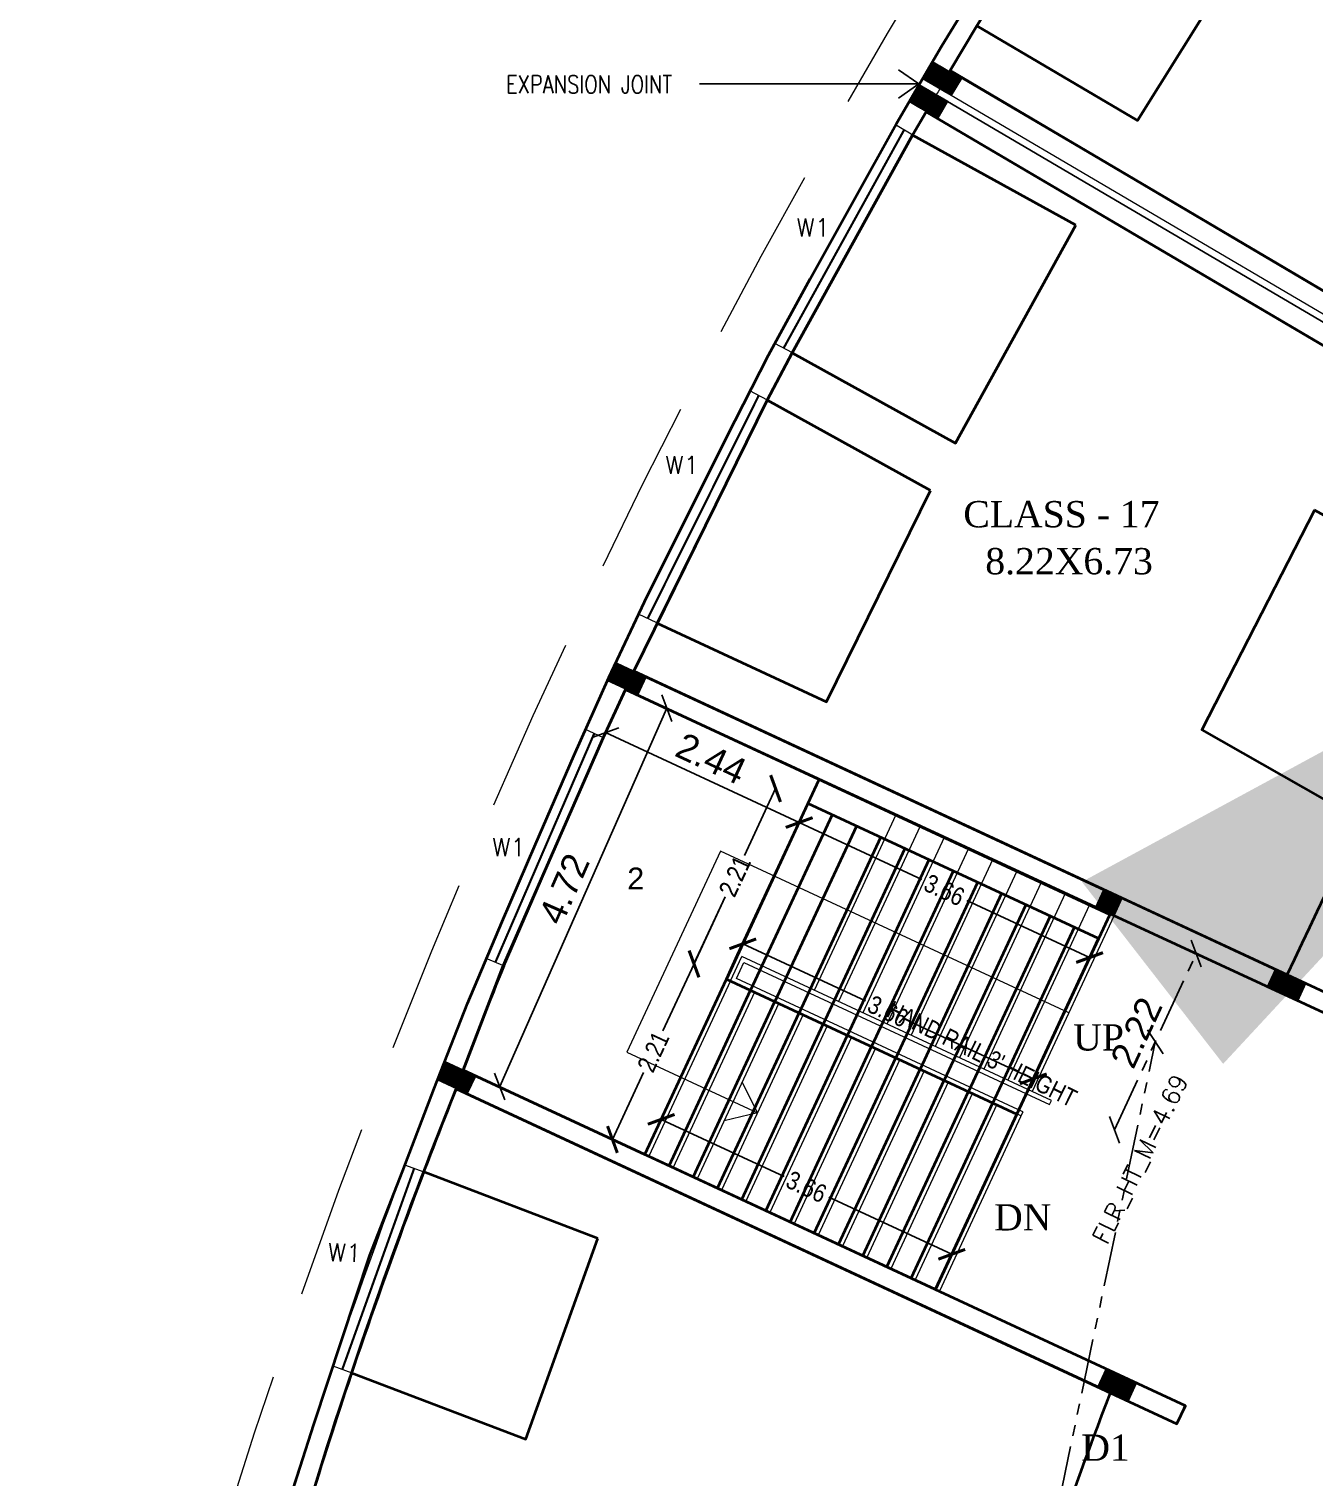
# Model space of a CAD drawing. Header units: metres. Extents: x 43 to 977, y 102 to 459.
# Drawn here: x 759.6 to 774.27, y 191.23 to 207.76 of the extents above; entities that cross this region are included whole.
import ezdxf

# ---------------------------------------------------------------- set-up
doc = ezdxf.new("R2010")
doc.units = ezdxf.units.M
doc.header["$MEASUREMENT"] = 0
doc.header["$PDMODE"] = 3
doc.linetypes.add('HIDDEN', pattern=[0.375, 0.25, -0.125])
doc.linetypes.add('PHANTOM2', pattern=[1.25, 0.625, -0.125, 0.125, -0.125, 0.125, -0.125])
doc.layers.get('0').update_dxf_attribs({"lineweight": 0})
doc.layers.get('Defpoints').update_dxf_attribs({"lineweight": 0})
for name, color, linetype, lineweight in [('BLK_1_FLR_3_BLT_UP_AREA', 4, 'Continuous', 35), ('BLK_1_FLR_3_CARPET_AREA', 10, 'Continuous', 35), ('BLK_1_FLR_3_EXIT_WIDTH_STAIR', 4, 'Continuous', 30), ('BLK_1_FLR_3_REGULAR_ROOM_14', 7, 'Continuous', 35), ('BLK_1_FLR_3_REGULAR_ROOM_15', 7, 'Continuous', 35), ('BLK_1_FLR_3_REGULAR_ROOM_16', 7, 'Continuous', 35), ('BLK_1_FLR_3_ROOM_15_LIGHT_VENTILATION_2', 6, 'Continuous', 35), ('BLK_1_FLR_3_ROOM_16_LIGHT_VENTILATION_1', 6, 'Continuous', 35), ('BLK_1_FLR_3_ROOM_16_LIGHT_VENTILATION_2', 6, 'Continuous', 35), ('BLK_1_FLR_3_ROOM_16_LIGHT_VENTILATION_3', 6, 'Continuous', 35), ('BLK_1_FLR_3_ROOM_17_LIGHT_VENTILATION_1', 6, 'Continuous', 35), ('BLK_1_FLR_3_STAIR_2', 4, 'Continuous', 35), ('BLK_1_FLR_3_STAIR_2_FLIGHT_1', 4, 'Continuous', 35), ('BLK_1_FLR_3_STAIR_2_FLIGHT_2', 4, 'Continuous', 35), ('BLK_1_FLR_3_STAIR_2_LANDING_1', 4, 'Continuous', 35), ('Column', 1, 'Continuous', 0), ('DIST_EXIT', 7, 'Continuous', 35), ('fence', 15, 'Continuous', 0), ('HAT', 1, 'Continuous', 0), ('hatch', 7, 'Continuous', 0), ('Layer 1', 7, 'Continuous', 0), ('main wall', 150, 'Continuous', 0), ('RTEXT', 4, 'Continuous', 0), ('Staircase', 140, 'Continuous', 0), ('TE', 9, 'Continuous', 0), ('TEXT', 130, 'Continuous', 0), ('WALL', 7, 'Continuous', 0), ('WIN', 13, 'Continuous', 0)]:
    doc.layers.add(name, color=color, linetype=linetype, lineweight=lineweight)
doc.styles.add('ARIAL', font='arial.ttf')
doc.styles.add('ARIAL NARROW', font='')
doc.styles.add('RTEXT', font='arial.ttf', dxfattribs={"width": 0.8, "height": 8})
doc.styles.get("Standard").update_dxf_attribs({"font": 'romans.shx'})
doc.styles.add('style2', font='romantic.ttf')
doc.styles.add('style4', font='swissek.ttf')
doc.styles.add('visa', font='swissc.ttf')
doc.styles.get('ARIAL NARROW').set_extended_font_data('Lydian BT')
doc.dimstyles.new('Copy of o3 400', dxfattribs={"dimscale": 0.23, "dimtxt": 0.9, "dimasz": 1, "dimexe": 5, "dimexo": 9, "dimgap": 0.23, "dimtad": 0, "dimlfac": 4, "dimzin": 3, "dimdsep": 46, "dimtxsty": 'visa', "dimblk": 'ARCHTICK', "dimcen": 0.09, "dimse1": 1, "dimse2": 1, "dimclrd": 7, "dimclre": 256, "dimclrt": 7, "dimadec": 0, "dimazin": 0, "dimtfac": 0.23, "dimtofl": 0, "dimtmove": 2, "dimatfit": 1, "dimldrblk": 'ARCHTICK', "dimfxl": 0, "dimtolj": 1, "dimtzin": 0, "dimarcsym": 0})
doc.dimstyles.new('Copy(2) of S-2', dxfattribs={"dimtxt": 10.5, "dimasz": 8, "dimexe": 2, "dimexo": 50, "dimgap": 5, "dimtad": 0, "dimtoh": 1, "dimdec": 1, "dimzin": 0, "dimdsep": 46, "dimlunit": 4, "dimtxsty": 'ARIAL NARROW', "dimcen": 0.09, "dimdle": 3, "dimse1": 1, "dimse2": 1, "dimclrd": 7, "dimclre": 13, "dimclrt": 7, "dimadec": 0, "dimazin": 0, "dimtfac": 1, "dimtdec": 1, "dimtofl": 0, "dimtmove": 0, "dimatfit": 3, "dimfxl": 0, "dimtolj": 1, "dimtzin": 0, "dimlwd": 13, "dimarcsym": 0})
doc.dimstyles.new('o3', dxfattribs={"dimscale": 0.23, "dimtxt": 0.9, "dimasz": 1, "dimexe": 5, "dimexo": 9, "dimgap": 0.23, "dimtad": 0, "dimzin": 3, "dimdsep": 46, "dimtxsty": 'visa', "dimblk": 'ARCHTICK', "dimcen": 0.09, "dimse1": 1, "dimse2": 1, "dimclrd": 7, "dimclre": 256, "dimclrt": 7, "dimadec": 0, "dimazin": 0, "dimtfac": 0.23, "dimtofl": 0, "dimtmove": 2, "dimatfit": 1, "dimldrblk": 'ARCHTICK', "dimfxl": 0, "dimtolj": 1, "dimtzin": 0, "dimarcsym": 0})
doc.dimstyles.new('OPEN SPACE', dxfattribs={"dimtxt": 0.3, "dimasz": 0.23, "dimexe": 0.1875, "dimexo": 0.0625, "dimgap": 0.09, "dimtad": 3, "dimzin": 0, "dimdsep": 46, "dimtxsty": 'ARIAL', "dimblk": 'OBLIQUE', "dimcen": 0.09, "dimse1": 1, "dimse2": 1, "dimclrd": 6, "dimclre": 6, "dimclrt": 7, "dimadec": 0, "dimazin": 0, "dimtfac": 0.5, "dimtix": 1, "dimtmove": 0, "dimatfit": 3, "dimfxl": 0, "dimtolj": 1, "dimtzin": 0, "dimarcsym": 0})
pattern_1 = [(110.07730375, (-3028.5540152, -4034.0015474), (-0.002981607753, -0.0010897744311), [])]

# ---------------------------------------------------------------- blocks, each defined once
blk = doc.blocks.new('_ArchTick')
at = {"color": 0, "const_width": 0.15}
blk.add_lwpolyline([(-0.5, -0.5), (0.5, 0.5)], dxfattribs=at)
blk = doc.blocks.new('*D832')
at = {"layer": 'Defpoints', "color": 0, "lineweight": 30, "ltscale": 20}
for p in [(768.619, 199.192), (768.39, 198.699), (771.935, 197.65)]:
    blk.add_point(p, dxfattribs=at)
at = {"layer": 'Layer 1', "color": 1, "lineweight": -2, "ltscale": 20}
for p, q in [((768.39, 198.699), (769.792, 198.047)), ((771.706, 197.157), (770.304, 197.809))]:
    blk.add_line(p, q, dxfattribs=at)
at = {"layer": 'Layer 1', "color": 1, "lineweight": -2, "ltscale": 20, "xscale": 0.23, "yscale": 0.23, "zscale": 0.23}
for p, rotation in [((768.39, 198.699), 155.0692586103524), ((771.706, 197.157), 335.0692586103524)]:
    blk.add_blockref('_ArchTick', p, dxfattribs=dict(at, rotation=rotation))
at = {"layer": 'Layer 1', "color": 1, "lineweight": 80, "ltscale": 20, "insert": (770.048, 197.928), "char_height": 0.207, "attachment_point": 5, "rotation": 335.0693, "style": 'visa'}
blk.add_mtext('\\A1;3.66', dxfattribs=at)
blk = doc.blocks.new('*D833')
at = {"layer": 'Defpoints', "color": 0, "lineweight": 30, "ltscale": 20}
for p in [(768.491, 198.916), (771.807, 197.374), (771.706, 197.158)]:
    blk.add_point(p, dxfattribs=at)
at = {"layer": 'TEXT', "color": 7, "lineweight": -2, "ltscale": 20}
for p, q in [((768.39, 198.699), (769.792, 198.047)), ((771.706, 197.158), (770.304, 197.809))]:
    blk.add_line(p, q, dxfattribs=at)
at = {"layer": 'TEXT', "color": 7, "lineweight": -2, "ltscale": 20, "xscale": 0.23, "yscale": 0.23, "zscale": 0.23}
for p, rotation in [((768.39, 198.699), 155.0718121677471), ((771.706, 197.158), 335.0718121677471)]:
    blk.add_blockref('_ArchTick', p, dxfattribs=dict(at, rotation=rotation))
at = {"layer": 'TEXT', "color": 7, "lineweight": 80, "ltscale": 20, "insert": (770.048, 197.928), "char_height": 0.207, "attachment_point": 5, "rotation": 335.0718, "style": 'visa'}
blk.add_mtext('\\A1;3.66', dxfattribs=at)
blk = doc.blocks.new('*D834')
at = {"layer": 'Defpoints', "color": 0, "lineweight": 30, "ltscale": 20}
for p in [(768.121, 199.087), (768.491, 198.916), (767.559, 196.912)]:
    blk.add_point(p, dxfattribs=at)
at = {"layer": 'TEXT', "color": 7, "lineweight": -2, "ltscale": 20}
for p, q in [((768.121, 199.087), (767.765, 198.322)), ((767.19, 197.084), (767.545, 197.849))]:
    blk.add_line(p, q, dxfattribs=at)
at = {"layer": 'TEXT', "color": 7, "lineweight": -2, "ltscale": 20, "xscale": 0.23, "yscale": 0.23, "zscale": 0.23}
for p, rotation in [((768.121, 199.087), 65.07181216774975), ((767.19, 197.084), 245.0718121677498)]:
    blk.add_blockref('_ArchTick', p, dxfattribs=dict(at, rotation=rotation))
at = {"layer": 'TEXT', "color": 7, "lineweight": 80, "ltscale": 20, "insert": (767.655, 198.086), "char_height": 0.207, "attachment_point": 5, "rotation": 65.0718, "style": 'visa'}
blk.add_mtext('\\A1;2.21', dxfattribs=at)
blk = doc.blocks.new('*D835')
at = {"layer": 'Defpoints', "color": 0, "lineweight": 30, "ltscale": 20}
for p in [(768.121, 199.088), (768.491, 198.916), (767.559, 196.912)]:
    blk.add_point(p, dxfattribs=at)
at = {"layer": 'TEXT', "color": 7, "lineweight": -2, "ltscale": 20}
for p, q in [((768.121, 199.088), (767.765, 198.323)), ((767.19, 197.084), (767.545, 197.849))]:
    blk.add_line(p, q, dxfattribs=at)
at = {"layer": 'TEXT', "color": 7, "lineweight": -2, "ltscale": 20, "xscale": 0.23, "yscale": 0.23, "zscale": 0.23}
for p, rotation in [((768.121, 199.088), 65.07692309120948), ((767.19, 197.084), 245.0769230912095)]:
    blk.add_blockref('_ArchTick', p, dxfattribs=dict(at, rotation=rotation))
at = {"layer": 'TEXT', "color": 7, "lineweight": 80, "ltscale": 20, "insert": (767.655, 198.086), "char_height": 0.207, "attachment_point": 5, "rotation": 65.0769, "style": 'visa'}
blk.add_mtext('\\A1;2.21', dxfattribs=at)
blk = doc.blocks.new('*D836')
at = {"layer": 'Defpoints', "color": 0, "lineweight": 30, "ltscale": 20}
for p in [(768.12, 199.087), (768.49, 198.915), (767.559, 196.912)]:
    blk.add_point(p, dxfattribs=at)
at = {"layer": 'TEXT', "color": 7, "lineweight": -2, "ltscale": 20}
for p, q in [((768.12, 199.087), (767.764, 198.323)), ((767.189, 197.084), (767.544, 197.849))]:
    blk.add_line(p, q, dxfattribs=at)
at = {"layer": 'TEXT', "color": 7, "lineweight": -2, "ltscale": 20, "xscale": 0.23, "yscale": 0.23, "zscale": 0.23}
for p, rotation in [((768.12, 199.087), 65.07692309043618), ((767.189, 197.084), 245.0769230904362)]:
    blk.add_blockref('_ArchTick', p, dxfattribs=dict(at, rotation=rotation))
at = {"layer": 'TEXT', "color": 7, "lineweight": 80, "ltscale": 20, "insert": (767.654, 198.086), "char_height": 0.207, "attachment_point": 5, "rotation": 65.0769, "style": 'visa'}
blk.add_mtext('\\A1;2.21', dxfattribs=at)
blk = doc.blocks.new('*D837')
at = {"layer": 'Defpoints', "color": 0, "lineweight": 30, "ltscale": 20}
for p in [(768.121, 199.087), (768.491, 198.916), (767.56, 196.913)]:
    blk.add_point(p, dxfattribs=at)
at = {"layer": 'TEXT', "color": 7, "lineweight": -2, "ltscale": 20}
for p, q in [((768.121, 199.087), (767.766, 198.323)), ((767.19, 197.085), (767.545, 197.849))]:
    blk.add_line(p, q, dxfattribs=at)
at = {"layer": 'TEXT', "color": 7, "lineweight": -2, "ltscale": 20, "xscale": 0.23, "yscale": 0.23, "zscale": 0.23}
for p, rotation in [((768.121, 199.087), 65.07181216774092), ((767.19, 197.085), 245.0718121677409)]:
    blk.add_blockref('_ArchTick', p, dxfattribs=dict(at, rotation=rotation))
at = {"layer": 'TEXT', "color": 7, "lineweight": 80, "ltscale": 20, "insert": (767.656, 198.086), "char_height": 0.207, "attachment_point": 5, "rotation": 65.0718, "style": 'visa'}
blk.add_mtext('\\A1;2.21', dxfattribs=at)
blk = doc.blocks.new('_Oblique')
at = {"color": 0, "linetype": 'ByBlock', "lineweight": -2}
blk.add_line((-0.5, -0.5), (0.5, 0.5), dxfattribs=at)
blk = doc.blocks.new('*D887')
at = {"layer": 'BLK_1_FLR_3_STAIR_2_LANDING_1', "color": 2, "lineweight": -2}
blk.add_line((766.178, 199.726), (768.39, 198.699), dxfattribs=at)
at = {"layer": 'Defpoints', "color": 0, "lineweight": 30}
for p in [(766.407, 200.219), (768.619, 199.192), (768.39, 198.699)]:
    blk.add_point(p, dxfattribs=at)
at = {"layer": 'BLK_1_FLR_3_STAIR_2_LANDING_1', "color": 2, "lineweight": -2, "xscale": 0.23, "yscale": 0.23, "zscale": 0.23}
for p, rotation in [((766.178, 199.726), 155.0845876237481), ((768.39, 198.699), 335.0845876237482)]:
    blk.add_blockref('_Oblique', p, dxfattribs=dict(at, rotation=rotation))
at = {"layer": 'BLK_1_FLR_3_STAIR_2_LANDING_1', "color": 2, "lineweight": 35, "insert": (767.386, 199.431), "char_height": 0.3, "attachment_point": 5, "rotation": 335.0846, "style": 'ARIAL'}
blk.add_mtext('\\A1;2.44', dxfattribs=at)
blk = doc.blocks.new('*D888')
at = {"layer": 'BLK_1_FLR_3_STAIR_2_LANDING_1', "color": 1, "lineweight": -2}
blk.add_line((766.879, 200.006), (764.971, 195.684), dxfattribs=at)
at = {"layer": 'Defpoints', "color": 0, "lineweight": 30}
for p in [(766.591, 200.134), (764.683, 195.812), (764.971, 195.684)]:
    blk.add_point(p, dxfattribs=at)
at = {"layer": 'BLK_1_FLR_3_STAIR_2_LANDING_1', "color": 1, "lineweight": -2, "xscale": 0.23, "yscale": 0.23, "zscale": 0.23}
for p, rotation in [((766.879, 200.006), 66.1826814015069), ((764.971, 195.684), 246.1826814015068)]:
    blk.add_blockref('_Oblique', p, dxfattribs=dict(at, rotation=rotation))
at = {"layer": 'BLK_1_FLR_3_STAIR_2_LANDING_1', "color": 1, "lineweight": 35, "insert": (765.705, 197.943), "char_height": 0.3, "attachment_point": 5, "rotation": 66.1827, "style": 'ARIAL'}
blk.add_mtext('\\A1;4.72', dxfattribs=at)
blk = doc.blocks.new('*D889')
at = {"layer": 'BLK_1_FLR_3_STAIR_2_FLIGHT_2', "color": 2, "lineweight": -2, "ltscale": 20}
for p, q in [((767.19, 197.084), (766.834, 196.319)), ((766.258, 195.08), (766.614, 195.845))]:
    blk.add_line(p, q, dxfattribs=at)
at = {"layer": 'Defpoints', "color": 0, "lineweight": 30, "ltscale": 20}
for p in [(767.559, 196.912), (766.258, 195.08), (766.628, 194.908)]:
    blk.add_point(p, dxfattribs=at)
at = {"layer": 'BLK_1_FLR_3_STAIR_2_FLIGHT_2', "color": 2, "lineweight": -2, "ltscale": 20, "xscale": 0.23, "yscale": 0.23, "zscale": 0.23}
for p, rotation in [((767.19, 197.084), 65.07181215276296), ((766.258, 195.08), 245.0718121527629)]:
    blk.add_blockref('_ArchTick', p, dxfattribs=dict(at, rotation=rotation))
at = {"layer": 'BLK_1_FLR_3_STAIR_2_FLIGHT_2', "color": 2, "lineweight": 35, "ltscale": 20, "insert": (766.724, 196.082), "char_height": 0.207, "attachment_point": 5, "rotation": 65.0718, "style": 'visa'}
blk.add_mtext('\\A1;2.21', dxfattribs=at)
blk = doc.blocks.new('*D890')
at = {"layer": 'BLK_1_FLR_3_STAIR_2_FLIGHT_2', "color": 1, "lineweight": -2, "ltscale": 20}
for p, q in [((766.815, 195.31), (768.217, 194.658)), ((770.132, 193.769), (768.729, 194.42))]:
    blk.add_line(p, q, dxfattribs=at)
at = {"layer": 'Defpoints', "color": 0, "lineweight": 30, "ltscale": 20}
for p in [(766.628, 194.908), (770.132, 193.769), (769.945, 193.367)]:
    blk.add_point(p, dxfattribs=at)
at = {"layer": 'BLK_1_FLR_3_STAIR_2_FLIGHT_2', "color": 1, "lineweight": -2, "ltscale": 20, "xscale": 0.23, "yscale": 0.23, "zscale": 0.23}
for p, rotation in [((766.815, 195.31), 155.0769230768998), ((770.132, 193.769), 335.0769230768997)]:
    blk.add_blockref('_ArchTick', p, dxfattribs=dict(at, rotation=rotation))
at = {"layer": 'BLK_1_FLR_3_STAIR_2_FLIGHT_2', "color": 1, "lineweight": 35, "ltscale": 20, "insert": (768.473, 194.539), "char_height": 0.207, "attachment_point": 5, "rotation": 335.0769, "style": 'visa'}
blk.add_mtext('\\A1;3.66', dxfattribs=at)
blk = doc.blocks.new('*D891')
at = {"layer": 'BLK_1_FLR_3_EXIT_WIDTH_STAIR', "color": 1, "linetype": 'PHANTOM2', "lineweight": -2}
blk.add_line((771.99, 195.189), (772.923, 197.203), dxfattribs=at)
at = {"layer": 'Defpoints', "color": 0, "lineweight": 30}
for p in [(772.923, 197.203), (773.115, 197.114), (772.182, 195.1)]:
    blk.add_point(p, dxfattribs=at)
at = {"layer": 'BLK_1_FLR_3_EXIT_WIDTH_STAIR', "color": 1, "lineweight": -2, "xscale": 0.23, "yscale": 0.23, "zscale": 0.23}
for p, rotation in [((772.923, 197.203), 65.15870146115842), ((771.99, 195.189), 245.1587014611584)]:
    blk.add_blockref('_Oblique', p, dxfattribs=dict(at, rotation=rotation))
at = {"layer": 'BLK_1_FLR_3_EXIT_WIDTH_STAIR', "color": 1, "lineweight": 35, "insert": (772.24, 196.302), "char_height": 0.3, "attachment_point": 5, "rotation": 65.1587, "style": 'ARIAL'}
blk.add_mtext('\\A1;2.22', dxfattribs=at)
blk = doc.blocks.new('*D857')
at = {"layer": 'Defpoints', "color": 0, "lineweight": 30}
for p in [(772.456, 196.196), (772.456, 196.196), (768.546, 177.502)]:
    blk.add_point(p, dxfattribs=at)
at = {"layer": 'DIST_EXIT', "color": 7, "linetype": 'PHANTOM2', "lineweight": -2}
blk.add_line((768.546, 177.502), (772.456, 196.196), dxfattribs=at)
at = {"layer": 'DIST_EXIT', "color": 7, "lineweight": -2, "xscale": 0.23, "yscale": 0.23, "zscale": 0.23}
for p, rotation in [((772.456, 196.196), 78.18450841955644), ((768.546, 177.502), 258.1845084195564)]:
    blk.add_blockref('_Oblique', p, dxfattribs=dict(at, rotation=rotation))
at = {"layer": 'DIST_EXIT', "color": 7, "lineweight": 35, "insert": (770.263, 186.899), "char_height": 0.3, "attachment_point": 5, "rotation": 78.1845, "style": 'ARIAL'}
blk.add_mtext('\\A1;19.10', dxfattribs=at)
blk = doc.blocks.new('*D851')
at = {"layer": 'BLK_1_FLR_3_STAIR_2_FLIGHT_1', "color": 1, "lineweight": -2, "ltscale": 20}
for p, q in [((767.746, 197.314), (769.149, 196.662)), ((771.063, 195.773), (769.66, 196.424))]:
    blk.add_line(p, q, dxfattribs=at)
at = {"layer": 'Defpoints', "color": 0, "lineweight": 30, "ltscale": 20}
for p in [(767.559, 196.912), (771.063, 195.773), (770.876, 195.371)]:
    blk.add_point(p, dxfattribs=at)
at = {"layer": 'BLK_1_FLR_3_STAIR_2_FLIGHT_1', "color": 1, "lineweight": -2, "ltscale": 20, "xscale": 0.23, "yscale": 0.23, "zscale": 0.23}
for p, rotation in [((767.746, 197.314), 155.0769230769025), ((771.063, 195.773), 335.0769230769026)]:
    blk.add_blockref('_ArchTick', p, dxfattribs=dict(at, rotation=rotation))
at = {"layer": 'BLK_1_FLR_3_STAIR_2_FLIGHT_1', "color": 1, "lineweight": 35, "ltscale": 20, "insert": (769.404, 196.543), "char_height": 0.207, "attachment_point": 5, "rotation": 335.0769, "style": 'visa'}
blk.add_mtext('\\A1;3.66', dxfattribs=at)
blk = doc.blocks.new('*D852')
at = {"layer": 'BLK_1_FLR_3_STAIR_2_FLIGHT_1', "color": 2, "lineweight": -2, "ltscale": 20}
for p, q in [((768.121, 199.088), (767.765, 198.323)), ((767.19, 197.084), (767.545, 197.849))]:
    blk.add_line(p, q, dxfattribs=at)
at = {"layer": 'Defpoints', "color": 0, "lineweight": 30, "ltscale": 20}
for p in [(768.491, 198.916), (767.19, 197.084), (767.559, 196.912)]:
    blk.add_point(p, dxfattribs=at)
at = {"layer": 'BLK_1_FLR_3_STAIR_2_FLIGHT_1', "color": 2, "lineweight": -2, "ltscale": 20, "xscale": 0.23, "yscale": 0.23, "zscale": 0.23}
for p, rotation in [((768.121, 199.088), 65.07181215274552), ((767.19, 197.084), 245.0718121527455)]:
    blk.add_blockref('_ArchTick', p, dxfattribs=dict(at, rotation=rotation))
at = {"layer": 'BLK_1_FLR_3_STAIR_2_FLIGHT_1', "color": 2, "lineweight": 35, "ltscale": 20, "insert": (767.655, 198.086), "char_height": 0.207, "attachment_point": 5, "rotation": 65.0718, "style": 'visa'}
blk.add_mtext('\\A1;2.21', dxfattribs=at)

msp = doc.modelspace()

# ---------------------------------------------------------------- hatches: boundary and pattern name
at = {"layer": 'hatch'}
h = msp.add_hatch(dxfattribs=at)
h.set_pattern_fill('ANSI31', color=256, scale=0.025396, angle=59.540049, style=0)
h.set_pattern_definition([(104.540048734, (-3422.9905263, -3636.9898537), (-0.00307285014, -0.0007969850187), [])])
h.paths.add_polyline_path([(769.91331, 207.38931), (769.79745, 207.19229), (770.12581, 206.99918), (770.24168, 207.1962)])
h = msp.add_hatch(dxfattribs=at)
h.set_pattern_fill('ANSI31', color=256, scale=0.025396, angle=59.540049, style=0)
h.set_pattern_definition([(104.540048734, (-3423.1442303, -3637.2514827), (-0.00307285014, -0.0007969850187), [])])
h.paths.add_polyline_path([(769.75961, 207.12768), (769.64374, 206.93066), (769.97211, 206.73755), (770.08798, 206.93457)])
h = msp.add_hatch(dxfattribs=at)
h.set_pattern_fill('ANSI31', color=256, scale=0.025396, angle=65.077304, style=0)
h.set_pattern_definition([(110.07730375, (-3036.085168, -4030.501717), (-0.002981607753, -0.0010897744311), [])])
h.paths.add_polyline_path([(766.29766, 200.524), (766.20134, 200.31672), (766.54681, 200.15619), (766.64312, 200.36348)])
h = msp.add_hatch(dxfattribs=at)
h.set_pattern_fill('ANSI31', color=256, scale=0.025396, angle=245.076923, style=0)
h.set_pattern_definition([(290.076923076, (4574.3921286, 4428.6314317), (0.0029816149933, 0.0010897546212), [])])
h.paths.add_polyline_path([(771.98119, 197.63097), (772.07751, 197.83825), (771.87023, 197.93457), (771.77391, 197.72729)])
h = msp.add_hatch(dxfattribs=at)
h.set_pattern_fill('ANSI31', color=256, scale=0.025396, angle=65.077304, style=0)
h.set_pattern_definition(pattern_1)
h.paths.add_polyline_path([(773.82881, 197.02417), (773.73249, 196.81689), (774.07796, 196.65636), (774.17428, 196.86365)])
h = msp.add_hatch(dxfattribs=at)
h.set_pattern_fill('ANSI31', color=256, scale=0.025396, angle=65.077304, style=0)
h.set_pattern_definition(pattern_1)
h.paths.add_polyline_path([(773.82881, 197.02417), (773.73249, 196.81689), (774.07796, 196.65636), (774.17428, 196.86365)])
h = msp.add_hatch(dxfattribs=at)
h.set_pattern_fill('ANSI31', color=256, scale=0.025396, angle=65.076923, style=0)
h.set_pattern_definition([(110.076923076, (-3038.0593315, -4035.032967), (-0.0029816149933, -0.0010897546212), [])])
h.paths.add_polyline_path([(764.3516, 195.96749), (764.25529, 195.76021), (764.60075, 195.59968), (764.69707, 195.80696)])
h = msp.add_hatch(dxfattribs=at)
h.set_pattern_fill('ANSI31', color=256, scale=0.025396, angle=65.02797, style=0)
h.set_pattern_definition([(110.02796996, (-3034.1284566, -4035.2883687), (-0.0029825449837, -0.0010872067526), [])])
h.paths.add_polyline_path([(771.89603, 192.46179), (771.79953, 192.25459), (772.14486, 192.09377), (772.24136, 192.30097)])

# ---------------------------------------------------------------- linework, layer by layer
at = {"layer": 'BLK_1_FLR_3_BLT_UP_AREA', "color": 26, "lineweight": 35}
msp.add_lwpolyline([(762.53626, 190.85039), (762.84925, 191.82603), (763.16908, 192.79092), (763.48886, 193.76023), (763.85934, 194.71419), (764.22088, 195.66237), (764.60374, 196.63174), (764.99738, 197.57009), (765.37887, 198.45166), (765.81554, 199.4607), (766.21807, 200.35512), (766.65627, 201.28285), (767.12609, 202.22479), (767.56399, 203.10271), (768.03997, 204.03534), (768.5169, 204.90685), (769.00882, 205.79886), (769.50135, 206.68025), (770.01878, 207.56893), (770.55065, 208.43938)], dxfattribs=at)
at = {"layer": 'BLK_1_FLR_3_CARPET_AREA', "color": 15, "lineweight": 35, "ltscale": 20}
msp.add_lwpolyline([(762.81617, 190.9788, -0.0203343), (764.47301, 195.65746), (772.70375, 191.83249), (772.80007, 192.03977), (764.55482, 195.87148), (765.01041, 197.06337), (766.1505, 199.66631), (766.40735, 200.21906), (774.63202, 196.41153), (774.7229, 196.60708), (766.50077, 200.42769), (768.02593, 203.52313), (768.3097, 204.06256), (769.68405, 206.54942), (769.83915, 206.81315), (777.12611, 202.52756), (777.2413, 202.72342), (777.39579, 202.98611), (770.11303, 207.28506), (770.41792, 207.7972)], format="xyb", dxfattribs=at)
at = {"layer": 'BLK_1_FLR_3_REGULAR_ROOM_14', "color": 3, "lineweight": 35, "ltscale": 20}
msp.add_lwpolyline([(780.8778, 208.71756), (780.75459, 208.80708), (774.22368, 213.55247), (773.86542, 213.05936), (772.32052, 210.81206), (771.98578, 210.3027), (770.41792, 207.7972), (770.11303, 207.28506), (777.19896, 203.1023, -0.0233726)], format="xyb", close=True, dxfattribs=at)
at = {"layer": 'BLK_1_FLR_3_REGULAR_ROOM_15', "color": 3, "lineweight": 35, "ltscale": 20}
msp.add_lwpolyline([(776.93005, 202.64286), (776.79774, 202.72067), (769.83915, 206.81315), (769.68405, 206.54942), (768.3097, 204.06256), (768.02593, 203.52313), (766.50092, 200.42798), (766.6391, 200.36377), (771.82431, 197.95411), (771.8244, 197.9543), (772.03168, 197.85798), (773.96291, 196.96032, -0.02231829)], format="xyb", close=True, dxfattribs=at)
at = {"layer": 'BLK_1_FLR_3_REGULAR_ROOM_16', "color": 3, "lineweight": 35, "ltscale": 20}
msp.add_lwpolyline([(764.47301, 195.65746, 0.00588231), (763.95462, 194.31792, 0.00608424), (763.30197, 192.48182, 0.00646895), (762.81617, 190.9788, 0.00744931), (762.08398, 188.5664), (761.57543, 186.71769, 0.00262552), (761.35399, 185.85713), (769.3417, 183.88834, -0.03028731), (771.94312, 192.18597)], format="xyb", close=True, dxfattribs=at)
at = {"layer": 'BLK_1_FLR_3_ROOM_15_LIGHT_VENTILATION_2', "color": 3, "lineweight": 35, "ltscale": 20}
msp.add_lwpolyline([(773.76579, 209.13289), (771.98578, 210.3027), (770.41792, 207.7972), (772.25394, 206.71736)], close=True, dxfattribs=at)
at = {"layer": 'BLK_1_FLR_3_ROOM_16_LIGHT_VENTILATION_1', "color": 3, "lineweight": 35, "ltscale": 20}
msp.add_lwpolyline([(771.5486, 205.51966), (769.68435, 206.54993), (769.68405, 206.54942), (768.3097, 204.06256), (768.30925, 204.06171), (770.17349, 203.03144)], close=True, dxfattribs=at)
at = {"layer": 'BLK_1_FLR_3_ROOM_16_LIGHT_VENTILATION_2', "color": 3, "lineweight": 35, "ltscale": 20}
msp.add_lwpolyline([(769.88972, 202.49203), (768.02551, 203.52228), (766.77023, 200.97457), (768.70187, 200.07699)], close=True, dxfattribs=at)
at = {"layer": 'BLK_1_FLR_3_ROOM_16_LIGHT_VENTILATION_3', "color": 3, "lineweight": 35, "ltscale": 20}
msp.add_lwpolyline([(774.27539, 202.26696), (772.98797, 199.75909), (774.83238, 198.70561, -0.00992481), (776.14078, 201.23963)], format="xyb", close=True, dxfattribs=at)
at = {"layer": 'BLK_1_FLR_3_ROOM_17_LIGHT_VENTILATION_1', "color": 3, "lineweight": 35, "ltscale": 20}
msp.add_lwpolyline([(766.09281, 193.95107), (764.10263, 194.71008, 0.00171653), (763.95462, 194.31792, 0.00608424), (763.30197, 192.48182, 0.00028363), (763.27986, 192.41618), (765.26978, 191.65728)], format="xyb", close=True, dxfattribs=at)
at = {"layer": 'BLK_1_FLR_3_STAIR_2', "color": 1, "lineweight": 35, "ltscale": 20}
msp.add_lwpolyline([(765.01041, 197.06337), (766.1505, 199.66631), (766.40749, 200.21936), (771.93536, 197.6507), (769.94465, 193.36661), (766.62831, 194.90799), (764.55482, 195.87148)], close=True, dxfattribs=at)
at = {"layer": 'BLK_1_FLR_3_STAIR_2_FLIGHT_1', "color": 7, "lineweight": 35, "ltscale": 20}
for p, q in [((768.49031, 198.91511), (767.55938, 196.9117)), ((768.76669, 198.78669), (767.83575, 196.78327)), ((769.04306, 198.65826), (768.11213, 196.65485)), ((769.31943, 198.52984), (768.3885, 196.52643)), ((769.59581, 198.40142), (768.66487, 196.398)), ((769.87218, 198.27299), (768.94125, 196.26958)), ((770.14856, 198.14457), (769.21762, 196.14116)), ((770.42493, 198.01615), (769.494, 196.01273)), ((770.7013, 197.88772), (769.77037, 195.88431)), ((770.97768, 197.7593), (770.04674, 195.75588)), ((771.25405, 197.63087), (770.32312, 195.62746)), ((771.53042, 197.50245), (770.59949, 195.49904)), ((771.80694, 197.37432), (770.876, 195.37091))]:
    msp.add_line(p, q, dxfattribs=at)
msp.add_lwpolyline([(768.49059, 198.9157), (767.55938, 196.9117), (770.87586, 195.37061), (771.80694, 197.37432)], close=True, dxfattribs=at)
at = {"layer": 'BLK_1_FLR_3_STAIR_2_FLIGHT_2', "color": 7, "lineweight": 35, "ltscale": 20}
for p, q in [((766.62844, 194.90828), (767.55938, 196.9117)), ((766.90482, 194.77986), (767.83575, 196.78327)), ((767.18119, 194.65144), (768.11213, 196.65485)), ((767.45757, 194.52301), (768.3885, 196.52643)), ((767.73394, 194.39459), (768.66487, 196.398)), ((768.01031, 194.26617), (768.94125, 196.26958)), ((768.28669, 194.13774), (769.21762, 196.14116)), ((768.56306, 194.00932), (769.494, 196.01273)), ((768.83943, 193.88089), (769.77037, 195.88431)), ((769.11581, 193.75247), (770.04674, 195.75588)), ((769.39218, 193.62405), (770.32312, 195.62746)), ((769.66856, 193.49562), (770.59949, 195.49904)), ((769.94493, 193.3672), (770.87586, 195.37061))]:
    msp.add_line(p, q, dxfattribs=at)
msp.add_lwpolyline([(766.62817, 194.90769), (767.55938, 196.9117), (770.87586, 195.37061), (769.94479, 193.3669)], close=True, dxfattribs=at)
at = {"layer": 'BLK_1_FLR_3_STAIR_2_LANDING_1', "color": 7, "lineweight": 35, "ltscale": 20}
msp.add_lwpolyline([(768.61874, 199.19149), (766.40735, 200.21906), (766.1505, 199.66631), (765.01041, 197.06337), (764.55482, 195.87148), (766.62831, 194.90799), (767.55938, 196.9117), (767.6878, 197.18807)], close=True, dxfattribs=at)
at = {"layer": 'Column'}
for points in [[(769.79745, 207.19229), (769.91331, 207.38931), (770.24168, 207.1962), (770.12581, 206.99918)], [(769.64374, 206.93066), (769.75961, 207.12768), (770.08798, 206.93457), (769.97211, 206.73755)], [(766.20134, 200.31672), (766.29766, 200.524), (766.64312, 200.36348), (766.54681, 200.15619)], [(772.07751, 197.83825), (771.98119, 197.63097), (771.77391, 197.72729), (771.87023, 197.93457)], [(773.73249, 196.81689), (773.82881, 197.02417), (774.17428, 196.86365), (774.07796, 196.65636)], [(773.73249, 196.81689), (773.82881, 197.02417), (774.17428, 196.86365), (774.07796, 196.65636)], [(764.25529, 195.76021), (764.3516, 195.96749), (764.69707, 195.80696), (764.60075, 195.59968)], [(771.79953, 192.25459), (771.89603, 192.46179), (772.24136, 192.30097), (772.14486, 192.09377)]]:
    msp.add_lwpolyline(points, close=True, dxfattribs=at)
at = {"layer": 'fence', "linetype": 'HIDDEN', "ltscale": 8}
msp.add_arc((839.07225, 166.58151), 80.9104, 135.9220173, 169.1952229, dxfattribs=at)
at = {"layer": 'main wall', "linetype": 'HIDDEN', "lineweight": -3, "ltscale": 50}
msp.add_line((780.01793, 201.0924), (769.95578, 207.01036), dxfattribs=at)
at = {"layer": 'Staircase'}
for p, q in [((769.49383, 198.78679), (768.56276, 196.78308)), ((769.7702, 198.65836), (768.83913, 196.65465)), ((770.04658, 198.52994), (769.11551, 196.52623)), ((770.32295, 198.40152), (769.39188, 196.39781)), ((770.59933, 198.27309), (769.66825, 196.26938)), ((770.8757, 198.14467), (769.94463, 196.14096)), ((771.15207, 198.01625), (770.221, 196.01254)), ((771.42845, 197.88782), (770.49737, 195.88411)), ((771.70482, 197.7594), (770.77375, 195.75569)), ((771.98119, 197.63097), (771.05012, 195.62726)), ((767.60521, 196.89198), (767.73364, 197.16835)), ((767.67268, 196.91663), (767.7583, 197.10088)), ((771.27203, 195.52415), (767.73364, 197.16835)), ((767.7583, 197.10088), (771.24868, 195.47899)), ((767.60521, 196.89198), (766.67414, 194.88827)), ((770.9431, 195.39695), (767.67268, 196.91663)), ((767.88159, 196.76355), (766.95052, 194.75984)), ((768.15796, 196.63513), (767.22689, 194.63142)), ((768.43433, 196.5067), (767.50326, 194.503)), ((768.71071, 196.37828), (767.77964, 194.37457)), ((768.98708, 196.24986), (768.05601, 194.24615)), ((769.26346, 196.12143), (768.33238, 194.11772)), ((769.53983, 195.99301), (768.60876, 193.9893)), ((769.99063, 193.34718), (764.55887, 195.87118)), ((769.8162, 195.86459), (768.88513, 193.86088)), ((770.09258, 195.73616), (769.1615, 193.73245)), ((770.36895, 195.60774), (769.43788, 193.60403)), ((770.64532, 195.47931), (769.71425, 193.47561)), ((770.9431, 195.39695), (769.99063, 193.34718)), ((770.9431, 195.39695), (770.9217, 195.35089))]:
    msp.add_line(p, q, dxfattribs=at)
for points in [[(771.4675, 196.52548), (767.49173, 198.37292), (766.42429, 196.07574), (767.9127, 195.38412), (767.73886, 195.73321), (767.9127, 195.38412), (767.53378, 195.29187)], [(770.9217, 195.35089), (767.60521, 196.89198)]]:
    msp.add_lwpolyline(points, dxfattribs=at)
at = {"layer": 'WALL'}
for p, q in [((777.92534, 202.67711), (770.11034, 207.27344)), ((777.80946, 202.48009), (769.99446, 207.07642)), ((769.68822, 206.54942), (769.48845, 206.66691)), ((768.03009, 203.52313), (768.31386, 204.06256)), ((768.31386, 204.06256), (768.11096, 204.16905)), ((768.03009, 203.52313), (767.82771, 203.62935)), ((766.76468, 200.97909), (766.5545, 201.07675)), ((774.72707, 196.60708), (766.50494, 200.42769)), ((774.63075, 196.3998), (766.40862, 200.22041)), ((766.15467, 199.66631), (765.94449, 199.76398)), ((771.98119, 197.63097), (772.07751, 197.83825)), ((765.02674, 197.05841), (764.81452, 197.14482)), ((772.78974, 192.04651), (764.34299, 195.97149)), ((772.70791, 191.83249), (764.46717, 195.66175)), ((771.24868, 195.47899), (771.27203, 195.52415)), ((763.88576, 194.79097), (764.10295, 194.70948)), ((763.06596, 192.49457), (763.28127, 192.41378))]:
    msp.add_line(p, q, dxfattribs=at)
at = {"layer": 'WALL', "color": 7}
msp.add_lwpolyline([(802.15552, 204.17968), (802.15552, 209.22555), (805.40677, 209.22557, -0.20084578), (819.49086, 155.3303), (819.49086, 155.3303), (819.49086, 155.3303), (816.65703, 155.31904), (771.45755, 155.3319, -0.20299324), (785.38563, 209.22557), (788.43825, 209.22557), (788.43825, 204.19789), (802.15552, 204.17968), (802.15552, 209.22555), (805.40677, 209.22557)], format="xyb", dxfattribs=at)
at = {"layer": 'WALL'}
for centre, radius, start, end in [((842.0603, 165.83217), 71.45549, 142.5300753, 188.5118777), ((839.07225, 166.58151), 80.3009, 149.0220197, 150.0549033), ((839.07225, 166.58151), 80.07233, 149.0205455, 149.4566864), ((839.07225, 166.58151), 80.07233, 149.6202367, 150.0563776), ((839.07225, 166.58151), 80.3009, 152.0902456, 152.5251391), ((839.07225, 166.58151), 80.3009, 154.5604813, 155.5933649), ((839.07225, 166.58151), 80.07233, 154.5590071, 154.9951479), ((839.07225, 166.58151), 80.07233, 155.1586982, 155.5948391), ((839.07225, 166.58151), 80.3009, 157.6287071, 158.5309738), ((839.07225, 166.58151), 80.07233, 157.6280864, 158.5408453), ((839.07225, 166.58151), 80.3009, 158.5309738, 163.6020621), ((839.07225, 166.58151), 80.07233, 158.7047093, 163.6026828), ((837.11345, 161.96345), 71.84397, 155.1191109, 155.1193704), ((837.11345, 161.96345), 71.6154, 155.1194018, 155.1196621), ((839.07225, 166.58151), 71.00589, 158.9837863, 159.1686698)]:
    msp.add_arc(centre, radius, start, end, dxfattribs=at)
at = {"layer": 'WIN', "color": 7}
for p, q in [((768.11096, 204.16905), (769.48845, 206.66691)), ((769.68822, 206.54942), (768.31386, 204.06256)), ((766.5545, 201.07675), (767.82771, 203.62935)), ((768.03009, 203.52313), (766.76468, 200.97909)), ((765.94738, 199.76264), (764.81452, 197.14482)), ((765.02674, 197.05841), (766.15467, 199.66631))]:
    msp.add_line(p, q, dxfattribs=at)
at = {"layer": 'WIN', "const_width": 0.0254}
for points in [[(768.21241, 204.1158), (769.58833, 206.60817)], [(767.9289, 203.57624), (766.65959, 201.02792)], [(766.04958, 199.71515), (764.92063, 197.10162)], [(763.17362, 192.45418), (763.99436, 194.75023)]]:
    msp.add_lwpolyline(points, dxfattribs=at)

# ---------------------------------------------------------------- texts
at = {"lineweight": 80, "ltscale": 20, "insert": (766.42694, 198.18466), "char_height": 0.25, "attachment_point": 1, "style": 'style4'}
msp.add_mtext_dynamic_manual_height_columns('2', width=0.852409, gutter_width=50, heights=[0], dxfattribs=at)
at = {"layer": 'BLK_1_FLR_3_STAIR_2', "color": 1, "lineweight": 35, "ltscale": 20, "insert": (772.19405, 194.90021), "char_height": 0.2, "width": 2.4, "attachment_point": 2, "rotation": 63.72166}
msp.add_mtext('FLR_HT_M=4.69', dxfattribs=at)
at = {"layer": 'RTEXT', "style": 'RTEXT', "width": 0.8}
msp.add_text("HAND RAIL 3' HEIGHT", height=0.2031694, rotation=333.724584, dxfattribs=at).set_placement((769.37265, 196.48988))
at = {"layer": 'TEXT', "lineweight": -3, "width": 0.8}
msp.add_text('EXPANSION JOINT', height=0.2031694, dxfattribs=at).set_placement((765.0452, 207.02642))
at = {"layer": 'TEXT', "color": 4, "style": 'style2'}
for s, p in [('CLASS - 17', (770.26447, 202.07032)), ('8.22X6.73 ', (770.51508, 201.53383)), ('UP', (771.51827, 196.09568)), ('DN', (770.61524, 194.04112)), ('D1', (771.61152, 191.41182))]:
    msp.add_text(s, height=0.3, dxfattribs=at).set_placement(p)
at = {"layer": 'WALL'}
for p in [(768.35951, 205.39281), (766.86234, 202.6793), (764.88602, 198.3161)]:
    msp.add_text('W1', height=0.203169, dxfattribs=at).set_placement(p)
msp.add_text('W1', height=0.203169, rotation=358.047321, dxfattribs=at).set_placement((763.00589, 193.69223))

# ---------------------------------------------------------------- dimensions: what is measured, and where the dimension line sits
at = {"layer": 'BLK_1_FLR_3_EXIT_WIDTH_STAIR', "color": 1, "lineweight": 35}
dim = msp.add_linear_dim(base=(772.92273, 197.20283), p1=(772.18232, 195.09958), p2=(773.11483, 197.1139), angle=65.158701, dimstyle='OPEN SPACE', override={"dimpost": '\\X', "dimclrd": 1, "dimclrt": 1, "dimfxl": 0, "dimarcsym": 2}, dxfattribs=at)
dim.commit()
dim.dimension.update_dxf_attribs({"geometry": '*D891', "text_midpoint": (772.45881, 196.2007), "dimtype": 161})
at = {"layer": 'BLK_1_FLR_3_STAIR_2_FLIGHT_1', "color": 2, "lineweight": 35, "ltscale": 20}
dim = msp.add_aligned_dim(p1=(768.49055, 198.91608), p2=(767.5593, 196.91246), distance=-0.40774, dimstyle='o3', override={"dimpost": '\\X', "dimclrd": 2, "dimclrt": 2, "dimfxl": 4, "dimfxlon": 1}, dxfattribs=at)
dim.commit()
dim.dimension.update_dxf_attribs({"geometry": '*D852', "text_midpoint": (767.65517, 198.08613)})
at = {"layer": 'BLK_1_FLR_3_STAIR_2_FLIGHT_1', "color": 1, "lineweight": 35, "ltscale": 20}
dim = msp.add_aligned_dim(p1=(767.55934, 196.91208), p2=(770.876, 195.37091), distance=0.44314, dimstyle='o3', override={"dimpost": '\\X', "dimclrd": 1, "dimclrt": 1, "dimfxl": 4, "dimfxlon": 1}, dxfattribs=at)
dim.commit()
dim.dimension.update_dxf_attribs({"geometry": '*D851', "text_midpoint": (769.40441, 196.54336)})
at = {"layer": 'BLK_1_FLR_3_STAIR_2_FLIGHT_2', "color": 2, "lineweight": 35, "ltscale": 20}
dim = msp.add_aligned_dim(p1=(767.55938, 196.9117), p2=(766.62813, 194.90807), distance=-0.40774, dimstyle='o3', override={"dimpost": '\\X', "dimclrd": 2, "dimclrt": 2, "dimfxl": 4, "dimfxlon": 1}, dxfattribs=at)
dim.commit()
dim.dimension.update_dxf_attribs({"geometry": '*D889', "text_midpoint": (766.724, 196.08174)})
at = {"layer": 'BLK_1_FLR_3_STAIR_2_FLIGHT_2', "color": 1, "lineweight": 35, "ltscale": 20}
dim = msp.add_aligned_dim(p1=(766.62813, 194.90807), p2=(769.94479, 193.3669), distance=0.44314, dimstyle='o3', override={"dimpost": '\\X', "dimclrd": 1, "dimclrt": 1, "dimfxl": 4, "dimfxlon": 1}, dxfattribs=at)
dim.commit()
dim.dimension.update_dxf_attribs({"geometry": '*D890', "text_midpoint": (768.4732, 194.53936)})
at = {"layer": 'BLK_1_FLR_3_STAIR_2_LANDING_1', "color": 1, "lineweight": 35}
dim = msp.add_aligned_dim(p1=(766.59068, 200.13387), p2=(764.6828, 195.81166), distance=0.31547, dimstyle='OPEN SPACE', override={"dimpost": '\\X', "dimclrd": 1, "dimclrt": 1}, dxfattribs=at)
dim.commit()
dim.dimension.update_dxf_attribs({"geometry": '*D888', "text_midpoint": (765.70522, 197.94253)})
at = {"layer": 'BLK_1_FLR_3_STAIR_2_LANDING_1', "color": 2, "lineweight": 35}
dim = msp.add_aligned_dim(p1=(766.40736, 200.21906), p2=(768.61887, 199.19178), distance=-0.54353, dimstyle='OPEN SPACE', override={"dimpost": '\\X', "dimclrd": 2, "dimclrt": 2}, dxfattribs=at)
dim.commit()
dim.dimension.update_dxf_attribs({"geometry": '*D887', "text_midpoint": (767.38551, 199.4307)})
at = {"layer": 'DIST_EXIT', "color": 7, "lineweight": 35}
dim = msp.add_aligned_dim(p1=(768.54597, 177.50235), p2=(772.45648, 196.19567), distance=0, dimstyle='OPEN SPACE', override={"dimpost": '\\X', "dimclrd": 7, "dimfxl": 0, "dimarcsym": 2}, dxfattribs=at)
dim.commit()
dim.dimension.update_dxf_attribs({"geometry": '*D857', "text_midpoint": (770.2632, 186.8988)})
at = {"layer": 'Layer 1', "color": 1, "lineweight": 80, "ltscale": 20}
dim = msp.add_aligned_dim(p1=(771.93515, 197.65025), p2=(768.61887, 199.19178), distance=0.54353, dimstyle='o3', override={"dimpost": '\\X', "dimclrd": 1, "dimclrt": 1, "dimfxl": 4, "dimfxlon": 1}, dxfattribs=at)
dim.commit()
dim.dimension.update_dxf_attribs({"geometry": '*D832', "text_midpoint": (770.04791, 197.92814)})
at = {"layer": 'TEXT', "lineweight": 80, "ltscale": 20}
for p1, p2, distance, override, picture, middle in [((767.55938, 196.9117), (768.49031, 198.91511), 0.40883, {"dimpost": '\\X', "dimfxl": 4, "dimfxlon": 1}, '*D836', (767.65409, 198.08569)), ((767.55938, 196.9117), (768.49059, 198.9157), 0.40774, {"dimpost": '\\X', "dimfxl": 4, "dimfxlon": 1}, '*D835', (767.65521, 198.08552)), ((767.55938, 196.9117), (768.49077, 198.91562), 0.40774, {"dimpost": '\\X', "dimfxl": 4, "dimfxlon": 1}, '*D834', (767.65532, 198.08552)), ((767.55985, 196.91272), (768.49077, 198.91562), 0.40774, {"dimpost": '\\X'}, '*D837', (767.65556, 198.08603)), ((768.49059, 198.9157), (771.80694, 197.37432), -0.2391, {"dimpost": '\\X', "dimfxl": 4, "dimfxlon": 1}, '*D833', (770.04799, 197.92819))]:
    dim = msp.add_aligned_dim(p1=p1, p2=p2, distance=distance, dimstyle='o3', override=override, dxfattribs=at)
    dim.commit()
    dim.dimension.update_dxf_attribs({"geometry": picture, "text_midpoint": middle})

# ---------------------------------------------------------------- leaders
at = {"layer": 'HAT', "color": 5, "linetype": 'Continuous', "lineweight": -3}
msp.add_leader([(778.74576, 201.88612), (778.31329, 201.55063)], dimstyle='Copy(2) of S-2', override={"dimgap": 5, "dimtad": 0}, dxfattribs=at)
at = {"layer": 'TE', "color": 22, "ltscale": 20}
msp.add_leader([(769.75538, 207.13293), (767.25211, 207.13293)], dimstyle='Copy of o3 400', override={"dimtxt": 1, "dimldrblk": 'Open90'}, dxfattribs=at)

doc.saveas('drawing.dxf')
